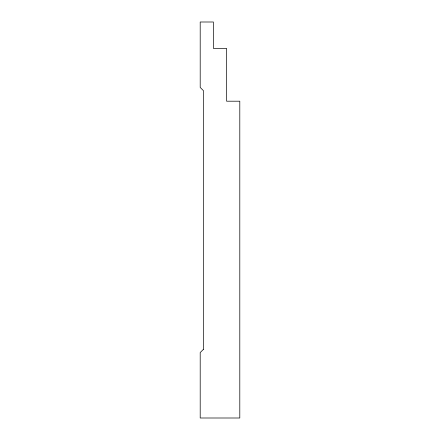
<?xml version="1.0" encoding="UTF-8"?>
<svg xmlns="http://www.w3.org/2000/svg" width="440" height="440" viewBox="0 0 440 440"><rect width="100%" height="100%" fill="white"/><g stroke="black" fill="none" stroke-linecap="round" stroke-linejoin="round"><path stroke-width="0.66" d="M203.5 349.267L200.2 352.567L200.2 418L239.8 418L239.8 101.2L226.6 101.2L226.6 48.4L213.4 48.4L213.4 22L200.2 22L200.2 87.434L203.5 90.734L203.5 349.267"/></g></svg>
